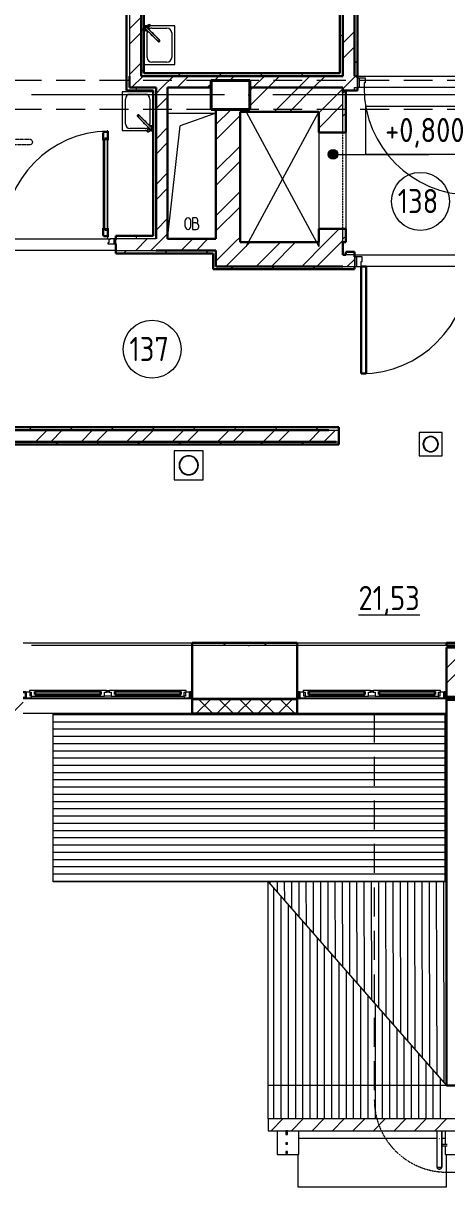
# Model space of a CAD drawing. Header units: millimetres. Extents: x -88595 to 880822, y -1054509 to -148035.
# Drawn here: x 199028 to 203415, y -252852 to -240811 of the extents above; entities that cross this region are included whole.
import ezdxf

# ---------------------------------------------------------------- set-up
doc = ezdxf.new("R2010")
doc.units = ezdxf.units.MM
for name, pattern in [('ADSK_Линия сетки', [25, 20, -2.5, 0, -2.5]), ('ADSK_Невидимые', [5, 3, -2]), ('ADSK_Сверху', [4.5, 3, -1.5]), ('Сверху', [3.96875, 2.38125, -1.5875])]:
    doc.linetypes.add(name, pattern=pattern)
for name, color, linetype, lineweight in [('_ Окна', 7, 'Continuous', 30), ('Аннотация', 7, 'Continuous', 20), ('Витраж', 7, 'Continuous', 9), ('Двери', 7, 'Continuous', 9), ('Крыша', 7, 'Continuous', 9), ('Крыша штриховка', 7, 'Continuous', 9), ('Лестницы', 7, 'Continuous', 9), ('Линии', 7, 'Continuous', 9), ('Марки помещений', 7, 'Continuous', 20), ('Несущие колонны', 7, 'Continuous', 18), ('Обобщенные модели', 7, 'Continuous', 18), ('Оборудование', 7, 'Continuous', 18), ('Ограждение', 7, 'Continuous', 9), ('Окна', 7, 'Continuous', 9), ('Оси', 7, 'Continuous', 9), ('Отметки', 7, 'Continuous', 9), ('Перекрытие', 7, 'Continuous', 18), ('Сантехника', 7, 'Continuous', 18), ('Стены внутренние', 7, 'Continuous', 18), ('Стены наружные', 7, 'Continuous', 18), ('Стены штриховка', 7, 'Continuous', 9), ('Узлы', 7, 'Continuous', 18)]:
    doc.layers.add(name, color=color, linetype=linetype, lineweight=lineweight)
doc.layers.add('Двери открывание', color=7, linetype='Continuous', lineweight=9, true_color=0xc0c0c0)
doc.styles.add('GOST Common_3', font='GOST_Common.ttf', dxfattribs={"width": 0.9, "height": 2.5})

# ---------------------------------------------------------------- blocks, each defined once
blk = doc.blocks.new('1 этаж')
at = {"layer": 'Отметки'}
h = blk.add_hatch(color=256, dxfattribs=at)
edge = h.paths.add_edge_path()
edge.add_arc((238367, 686147), 50, 0, 360)
at = {"lineweight": 18}
for p, q in [((236653, 686573), (237153, 686573)), ((236653, 686573), (237153, 686573)), ((237153, 686573), (236781, 686441)), ((236653, 685273), (236781, 686441)), ((236835, 685400), (236835, 685462)), ((236892, 685400), (236892, 685462)), ((236942, 685491), (236912, 685491)), ((236912, 685491), (236912, 685371)), ((236946, 685438), (236912, 685438)), ((236966, 685458), (236966, 685468)), ((236976, 685398), (236976, 685408)), ((236912, 685371), (236949, 685371))]:
    blk.add_line(p, q, dxfattribs=at)
for centre, radius, start, end in [((236864, 685462), 28.7, 0, 180), ((236864, 685400), 28.7, 180, 0), ((236942, 685468), 23.3, 0, 90), ((236946, 685458), 20, 270, 0), ((236946, 685408), 30, 0, 90), ((236949, 685398), 26.7, 270, 0)]:
    blk.add_arc(centre, radius, start, end, dxfattribs=at)
at = {"layer": '_ Окна'}
for p, q in [((235183, 680581), (235158, 680581)), ((235183, 680523), (235183, 680581)), ((235281, 680589), (235278, 680589)), ((235278, 680589), (235278, 680557)), ((235958, 680589), (235281, 680589)), ((235281, 680589), (235281, 680557)), ((235281, 680557), (235281, 680589)), ((235958, 680557), (235958, 680589)), ((235958, 680589), (235958, 680557)), ((235961, 680589), (235958, 680589)), ((235961, 680557), (235961, 680589)), ((236108, 680589), (236105, 680589)), ((236105, 680589), (236105, 680557)), ((236785, 680589), (236108, 680589)), ((236108, 680589), (236108, 680557)), ((236108, 680557), (236108, 680589)), ((236785, 680557), (236785, 680589)), ((236785, 680589), (236785, 680557)), ((236788, 680589), (236785, 680589)), ((236788, 680557), (236788, 680589)), ((236908, 680581), (236883, 680581)), ((236883, 680581), (236883, 680523)), ((238018, 680581), (237993, 680581)), ((238018, 680523), (238018, 680581)), ((238116, 680589), (238113, 680589)), ((238113, 680589), (238113, 680557)), ((238693, 680589), (238116, 680589)), ((238116, 680589), (238116, 680557)), ((238116, 680557), (238116, 680589)), ((238693, 680557), (238693, 680589)), ((238693, 680589), (238693, 680557)), ((238696, 680589), (238693, 680589)), ((238696, 680557), (238696, 680589)), ((238843, 680589), (238840, 680589)), ((238840, 680589), (238840, 680557)), ((239420, 680589), (238843, 680589)), ((238843, 680589), (238843, 680557)), ((238843, 680557), (238843, 680589)), ((239420, 680557), (239420, 680589)), ((239420, 680589), (239420, 680557)), ((239423, 680589), (239420, 680589)), ((239423, 680557), (239423, 680589)), ((239543, 680581), (239518, 680581)), ((239518, 680581), (239518, 680523)), ((235158, 680523), (235183, 680523)), ((235278, 680557), (235281, 680557)), ((235281, 680557), (235958, 680557)), ((235958, 680557), (235961, 680557)), ((236105, 680557), (236108, 680557)), ((236108, 680557), (236785, 680557)), ((236785, 680557), (236788, 680557)), ((236883, 680523), (236908, 680523)), ((237993, 680523), (238018, 680523)), ((238113, 680557), (238116, 680557)), ((238116, 680557), (238693, 680557)), ((238693, 680557), (238696, 680557)), ((238840, 680557), (238843, 680557)), ((238843, 680557), (239420, 680557)), ((239420, 680557), (239423, 680557)), ((239518, 680523), (239543, 680523)), ((239543, 680523), (239543, 680533))]:
    blk.add_line(p, q, dxfattribs=at)
at = {"layer": '_ Окна', "lineweight": 18}
for p, q in [((235221, 680581), (235183, 680581)), ((235183, 680581), (235183, 680523)), ((235277, 680598), (235221, 680598)), ((235221, 680598), (235221, 680581)), ((235221, 680581), (235241, 680581)), ((235229, 680540), (235229, 680581)), ((235241, 680581), (235241, 680540)), ((235278, 680597), (235277, 680598)), ((235279, 680598), (235278, 680597)), ((235278, 680557), (235278, 680589)), ((235278, 680589), (235296, 680589)), ((235293, 680598), (235279, 680598)), ((235296, 680589), (235293, 680598)), ((235945, 680598), (235943, 680589)), ((235943, 680589), (235961, 680589)), ((235960, 680598), (235945, 680598)), ((235961, 680597), (235960, 680598)), ((235962, 680598), (235961, 680597)), ((235961, 680589), (235961, 680557)), ((236018, 680598), (235962, 680598)), ((235998, 680540), (235998, 680581)), ((235998, 680581), (236018, 680581)), ((236018, 680581), (236018, 680598)), ((236104, 680598), (236048, 680598)), ((236048, 680598), (236048, 680581)), ((236048, 680581), (236068, 680581)), ((236068, 680581), (236068, 680540)), ((236105, 680597), (236104, 680598)), ((236106, 680598), (236105, 680597)), ((236105, 680557), (236105, 680589)), ((236105, 680589), (236123, 680589)), ((236120, 680598), (236106, 680598)), ((236123, 680589), (236120, 680598)), ((236772, 680598), (236770, 680589)), ((236770, 680589), (236788, 680589)), ((236787, 680598), (236772, 680598)), ((236788, 680597), (236787, 680598)), ((236789, 680598), (236788, 680597)), ((236788, 680589), (236788, 680557)), ((236845, 680598), (236789, 680598)), ((236825, 680540), (236825, 680581)), ((236825, 680581), (236845, 680581)), ((236837, 680581), (236837, 680540)), ((236845, 680581), (236845, 680598)), ((236883, 680581), (236845, 680581)), ((236883, 680523), (236883, 680581)), ((238056, 680581), (238018, 680581)), ((238018, 680581), (238018, 680523)), ((238112, 680598), (238056, 680598)), ((238056, 680598), (238056, 680581)), ((238056, 680581), (238076, 680581)), ((238064, 680540), (238064, 680581)), ((238076, 680581), (238076, 680540)), ((238113, 680597), (238112, 680598)), ((238114, 680598), (238113, 680597)), ((238113, 680557), (238113, 680589)), ((238113, 680589), (238131, 680589)), ((238128, 680598), (238114, 680598)), ((238131, 680589), (238128, 680598)), ((238680, 680598), (238678, 680589)), ((238678, 680589), (238696, 680589)), ((238695, 680598), (238680, 680598)), ((238696, 680597), (238695, 680598)), ((238697, 680598), (238696, 680597)), ((238696, 680589), (238696, 680557)), ((238753, 680598), (238697, 680598)), ((238733, 680540), (238733, 680581)), ((238733, 680581), (238753, 680581)), ((238753, 680581), (238753, 680598)), ((238839, 680598), (238783, 680598)), ((238783, 680598), (238783, 680581)), ((238783, 680581), (238803, 680581)), ((238803, 680581), (238803, 680540)), ((238840, 680597), (238839, 680598)), ((238841, 680598), (238840, 680597)), ((238840, 680557), (238840, 680589)), ((238840, 680589), (238858, 680589)), ((238855, 680598), (238841, 680598)), ((238858, 680589), (238855, 680598)), ((239407, 680598), (239405, 680589)), ((239405, 680589), (239423, 680589)), ((239422, 680598), (239407, 680598)), ((239423, 680597), (239422, 680598)), ((239424, 680598), (239423, 680597)), ((239423, 680589), (239423, 680557)), ((239480, 680598), (239424, 680598)), ((239460, 680540), (239460, 680581)), ((239460, 680581), (239480, 680581)), ((239472, 680581), (239472, 680540)), ((239480, 680581), (239480, 680598)), ((239518, 680581), (239480, 680581)), ((239518, 680523), (239518, 680581)), ((235183, 680523), (235242, 680523)), ((235241, 680540), (235229, 680540)), ((235241, 680540), (235291, 680540)), ((235242, 680523), (235247, 680540)), ((235296, 680557), (235278, 680557)), ((235291, 680540), (235296, 680557)), ((235961, 680557), (235943, 680557)), ((235943, 680557), (235947, 680540)), ((235947, 680540), (235998, 680540)), ((236068, 680540), (236118, 680540)), ((236123, 680557), (236105, 680557)), ((236118, 680540), (236123, 680557)), ((236788, 680557), (236770, 680557)), ((236770, 680557), (236774, 680540)), ((236774, 680540), (236825, 680540)), ((236819, 680540), (236823, 680523)), ((236823, 680523), (236883, 680523)), ((236837, 680540), (236825, 680540)), ((238018, 680523), (238077, 680523)), ((238076, 680540), (238064, 680540)), ((238076, 680540), (238126, 680540)), ((238077, 680523), (238082, 680540)), ((238131, 680557), (238113, 680557)), ((238126, 680540), (238131, 680557)), ((238696, 680557), (238678, 680557)), ((238678, 680557), (238682, 680540)), ((238682, 680540), (238733, 680540)), ((238803, 680540), (238853, 680540)), ((238858, 680557), (238840, 680557)), ((238853, 680540), (238858, 680557)), ((239423, 680557), (239405, 680557)), ((239405, 680557), (239409, 680540)), ((239409, 680540), (239460, 680540)), ((239454, 680540), (239458, 680523)), ((239458, 680523), (239518, 680523)), ((239472, 680540), (239460, 680540))]:
    blk.add_line(p, q, dxfattribs=at)
at = {"layer": 'Аннотация', "lineweight": 20}
for p, q in [((238707, 686147), (238707, 686647)), ((238707, 686647), (240007, 686647)), ((240007, 686147), (238707, 686147))]:
    blk.add_line(p, q, dxfattribs=at)
at = {"layer": 'Витраж', "lineweight": 18}
for p, q in [((237893, 676043), (237878, 676043)), ((237878, 676043), (237878, 676013)), ((237878, 676013), (237893, 676013)), ((237893, 676013), (237893, 676043)), ((237893, 675826), (237878, 675826)), ((237878, 675826), (237878, 675811)), ((237878, 675811), (237893, 675811)), ((237893, 675811), (237893, 675826))]:
    blk.add_line(p, q, dxfattribs=at)
at = {"layer": 'Витраж', "lineweight": 18, "extrusion": (0, 0, -1)}
for p, q in [((237893, 676013), (237878, 676013)), ((237878, 676013), (237878, 676004)), ((237878, 676004), (237893, 676004)), ((237893, 676004), (237893, 676013)), ((237893, 675919), (237878, 675919)), ((237878, 675919), (237878, 675904)), ((237878, 675904), (237893, 675904)), ((237893, 675904), (237893, 675919))]:
    blk.add_line(p, q, dxfattribs=at)
at = {"layer": 'Двери'}
for p, q in [((238618, 686938), (238638, 686938)), ((238618, 686838), (238618, 686938)), ((238638, 686838), (238618, 686838)), ((238638, 686838), (238638, 686938)), ((238638, 686938), (238698, 686938)), ((238638, 686938), (238638, 686838)), ((238688, 686838), (238638, 686838)), ((238688, 686888), (238688, 686838)), ((238698, 686888), (238688, 686888)), ((238698, 686938), (238698, 686888)), ((235984, 686295), (235984, 685385)), ((236001, 685367), (236001, 686313)), ((236001, 686313), (236025, 686313)), ((236025, 686313), (236025, 685367)), ((236034, 685385), (236034, 686295)), ((236025, 685367), (236001, 685367)), ((236057, 685265), (236043, 685265)), ((236043, 685265), (236043, 685231)), ((236057, 685273), (236057, 685265)), ((236098, 685273), (236057, 685273)), ((236118, 685273), (236098, 685273)), ((236098, 685273), (236098, 685223)), ((236098, 685223), (236098, 685273)), ((236118, 685223), (236118, 685273)), ((236043, 685231), (236034, 685231)), ((236034, 685231), (236034, 685223)), ((236034, 685223), (236098, 685223)), ((236098, 685223), (236118, 685223)), ((238608, 685088), (238588, 685088)), ((238588, 685088), (238588, 684988)), ((238608, 685088), (238608, 684988)), ((238668, 685088), (238608, 685088)), ((238608, 684988), (238608, 685088)), ((238658, 684988), (238658, 685038)), ((238658, 685038), (238668, 685038)), ((238668, 685038), (238668, 685088)), ((238588, 684988), (238608, 684988)), ((238608, 684988), (238658, 684988))]:
    blk.add_line(p, q, dxfattribs=at)
at = {"layer": 'Двери', "lineweight": 30}
for p, q in [((235992, 686371), (235984, 686371)), ((235984, 686371), (235984, 686295)), ((236026, 686380), (235992, 686380)), ((235992, 686380), (235992, 686371)), ((236034, 686389), (236026, 686389)), ((236026, 686389), (236026, 686380)), ((236034, 686295), (236034, 686389)), ((235984, 686295), (236001, 686295)), ((236001, 686295), (236001, 686313)), ((236001, 686313), (236025, 686313)), ((236025, 686313), (236025, 686295)), ((236025, 686295), (236034, 686295)), ((235984, 685385), (235984, 685309)), ((235984, 685385), (236001, 685385)), ((236001, 685385), (236001, 685367)), ((236025, 685385), (236034, 685385)), ((236025, 685367), (236025, 685385)), ((236034, 685291), (236034, 685385)), ((235984, 685309), (235992, 685309)), ((235992, 685309), (235992, 685300)), ((235992, 685300), (236026, 685300)), ((236001, 685367), (236025, 685367)), ((236026, 685300), (236026, 685291)), ((236026, 685291), (236034, 685291)), ((238708, 684988), (238658, 684988)), ((238658, 684988), (238658, 683878)), ((238708, 683878), (238708, 684988)), ((238658, 683878), (238708, 683878))]:
    blk.add_line(p, q, dxfattribs=at)
at = {"layer": 'Двери'}
for centre, start, end in [((239798, 686838), 180, 270), ((238658, 684988), 270, 0)]:
    blk.add_arc(centre, 1110, start, end, dxfattribs=at)
at = {"layer": 'Двери открывание'}
blk.add_arc((236052, 685291), 1098, 90.9393, 180, dxfattribs=at)
at = {"layer": 'Крыша'}
for p, q in [((235467, 680360), (239543, 680360)), ((235467, 678620), (235467, 680360)), ((237693, 678620), (235467, 678620)), ((237693, 678620), (239543, 678623)), ((237693, 678620), (239543, 676511)), ((237693, 676165), (237693, 678620)), ((239543, 676511), (237693, 676511))]:
    blk.add_line(p, q, dxfattribs=at)
at = {"layer": 'Крыша', "lineweight": 18}
for p, q in [((237693, 676165), (237693, 676043)), ((239853, 676165), (237693, 676165)), ((237693, 676043), (239853, 676043))]:
    blk.add_line(p, q, dxfattribs=at)
at = {"layer": 'Крыша', "linetype": 'Continuous'}
for p, q in [((237725, 676043), (237846, 676165)), ((237937, 676043), (238058, 676165)), ((238149, 676043), (238270, 676165)), ((238361, 676043), (238482, 676165)), ((238573, 676043), (238695, 676165)), ((238786, 676043), (238907, 676165)), ((238998, 676043), (239119, 676165)), ((239210, 676043), (239331, 676165)), ((239422, 676043), (239543, 676165))]:
    blk.add_line(p, q, dxfattribs=at)
at = {"layer": 'Крыша штриховка', "linetype": 'Continuous'}
for p, q in [((235467, 680351), (239543, 680351)), ((235467, 680276), (239543, 680276)), ((235467, 680201), (239543, 680201)), ((235467, 680126), (239543, 680126)), ((235467, 680051), (239543, 680051)), ((235467, 679976), (239543, 679976)), ((235467, 679901), (239543, 679901)), ((235467, 679826), (239543, 679826)), ((235467, 679751), (239543, 679751)), ((235467, 679676), (239543, 679676)), ((235467, 679601), (239543, 679601)), ((235467, 679526), (239543, 679526)), ((235467, 679451), (239543, 679451)), ((235467, 679376), (239543, 679376)), ((235467, 679301), (239543, 679301)), ((235467, 679226), (239543, 679226)), ((235467, 679151), (239543, 679151)), ((235467, 679076), (239543, 679076)), ((235467, 679001), (239543, 679001)), ((235467, 678926), (239543, 678926)), ((235467, 678851), (239543, 678851)), ((235467, 678776), (239543, 678776)), ((235467, 678701), (239543, 678701)), ((235467, 678626), (239543, 678626)), ((237711, 678620), (237711, 678598)), ((237751, 678553), (237751, 676511)), ((237786, 678620), (237786, 678513)), ((237861, 678620), (237862, 678427)), ((237936, 678620), (237937, 678341)), ((238011, 678620), (238012, 678256)), ((238086, 678620), (238087, 678170)), ((238161, 678620), (238162, 678084)), ((238236, 678620), (238237, 677999)), ((238311, 678621), (238312, 677913)), ((238386, 678621), (238388, 677827)), ((238461, 678621), (238463, 677742)), ((238536, 678621), (238538, 677656)), ((238611, 678621), (238613, 677571)), ((238686, 678621), (238688, 677485)), ((238761, 678621), (238763, 677399)), ((238836, 678621), (238838, 677314)), ((238911, 678622), (238914, 677228)), ((238986, 678622), (238989, 677142)), ((239061, 678622), (239064, 677057)), ((239136, 678622), (239139, 676971)), ((239211, 678622), (239214, 676885)), ((239286, 678622), (239289, 676800)), ((239361, 678622), (239364, 676714)), ((239436, 678622), (239440, 676628)), ((239511, 678623), (239515, 676543)), ((237826, 678468), (237826, 676511)), ((237901, 678382), (237901, 676511)), ((237976, 678297), (237976, 676511)), ((238051, 678211), (238051, 676511)), ((238126, 678126), (238126, 676511)), ((238201, 678040), (238201, 676511)), ((238276, 677955), (238276, 676511)), ((238351, 677869), (238351, 676511)), ((238426, 677784), (238426, 676511)), ((238501, 677698), (238501, 676511)), ((238576, 677613), (238576, 676511)), ((238651, 677527), (238651, 676511)), ((238726, 677442), (238726, 676511)), ((238801, 677356), (238801, 676511)), ((238876, 677271), (238876, 676511)), ((238951, 677185), (238951, 676511)), ((239026, 677100), (239026, 676511)), ((239101, 677014), (239101, 676511)), ((239176, 676929), (239176, 676511)), ((239251, 676843), (239251, 676511)), ((239326, 676758), (239326, 676511)), ((239401, 676672), (239401, 676511)), ((237751, 676511), (237751, 676165)), ((237826, 676511), (237826, 676165)), ((237901, 676511), (237901, 676165)), ((237976, 676511), (237976, 676165)), ((238051, 676511), (238051, 676165)), ((238126, 676511), (238126, 676165)), ((238201, 676511), (238201, 676165)), ((238276, 676511), (238276, 676165)), ((238351, 676511), (238351, 676165)), ((238426, 676511), (238426, 676165)), ((238501, 676511), (238501, 676165)), ((238576, 676511), (238576, 676165)), ((238651, 676511), (238651, 676165)), ((238726, 676511), (238726, 676165)), ((238801, 676511), (238801, 676165)), ((238876, 676511), (238876, 676165)), ((238951, 676511), (238951, 676165)), ((239026, 676511), (239026, 676165)), ((239101, 676511), (239101, 676165)), ((239176, 676511), (239176, 676165)), ((239251, 676511), (239251, 676165)), ((239326, 676511), (239326, 676165)), ((239401, 676511), (239401, 676165)), ((239476, 676587), (239476, 676511)), ((239476, 676511), (239476, 676165))]:
    blk.add_line(p, q, dxfattribs=at)
at = {"layer": 'Лестницы'}
for p, q in [((239442, 675963), (238013, 675963)), ((239442, 675963), (238013, 675963)), ((239528, 675963), (239492, 675963)), ((239528, 675963), (239492, 675963)), ((238000, 675798), (238000, 675463)), ((239540, 675463), (239540, 675798)), ((238000, 675463), (239540, 675463))]:
    blk.add_line(p, q, dxfattribs=at)
at = {"layer": 'Линии', "linetype": 'ADSK_Сверху', "ltscale": 100}
for p, q in [((240298, 686913), (219833, 686913)), ((240298, 686613), (219833, 686613)), ((238794, 680361), (238794, 676363)), ((239543, 675614), (245775, 675614))]:
    blk.add_line(p, q, dxfattribs=at)
at = {"layer": 'Линии', "lineweight": 18, "ltscale": 100}
for p, q in [((237468, 686588), (238218, 685193)), ((237468, 685193), (238218, 686588)), ((238218, 686588), (238218, 685193))]:
    blk.add_line(p, q, dxfattribs=at)
at = {"layer": 'Линии', "linetype": 'ADSK_Сверху'}
blk.add_arc((239543, 676363), 749, 180, 270, dxfattribs=at)
at = {"layer": 'Марки помещений'}
for centre in [(239271, 685661), (236492, 684131)]:
    blk.add_circle(centre, 300, dxfattribs=at)
at = {"layer": 'Несущие колонны', "lineweight": 40}
for p, q in [((237103, 686913), (237503, 686913)), ((237103, 686613), (237103, 686913)), ((237103, 686838), (237103, 686613)), ((237503, 686913), (237503, 686613)), ((237503, 686613), (237103, 686613)), ((237103, 686613), (237153, 686613))]:
    blk.add_line(p, q, dxfattribs=at)
at = {"layer": 'Несущие колонны'}
for p, q in [((237503, 686913), (237103, 686913)), ((237103, 686913), (237103, 686838)), ((237503, 686838), (237503, 686913)), ((237503, 686613), (237503, 686838)), ((237153, 686613), (237403, 686613)), ((237403, 686613), (237503, 686613))]:
    blk.add_line(p, q, dxfattribs=at)
at = {"layer": 'Обобщенные модели', "linetype": 'ADSK_Невидимые'}
for p, q in [((235230, 686300), (234616, 686300)), ((234616, 686250), (235230, 686250))]:
    blk.add_line(p, q, dxfattribs=at)
at = {"layer": 'Обобщенные модели', "lineweight": 9}
for centre, start, end in [((236433, 687453), 165, 171.9745), ((236433, 687453), 165, 171.9745), ((236433, 687453), 165, 171.9745), ((236433, 687453), 204.6648, 210), ((236433, 687453), 204.6648, 210), ((236433, 687453), 204.6648, 210), ((236433, 687453), 131.7003, 138.8103), ((236433, 687453), 131.7003, 138.8103), ((236433, 687453), 131.7003, 138.8103), ((236433, 687453), 240, 245.3352), ((236433, 687453), 240, 245.3352), ((236433, 687453), 240, 245.3352), ((236433, 687453), 98.0255, 105), ((236433, 687453), 98.0255, 105), ((236433, 687453), 98.0255, 105), ((236433, 687453), 278.0255, 285), ((236433, 687453), 278.0255, 285), ((236433, 687453), 278.0255, 285), ((236433, 687453), 345, 351.9745), ((236433, 687453), 345, 351.9745), ((236433, 687453), 345, 351.9745), ((236478, 686418), 165, 171.9745), ((236478, 686418), 165, 171.9745), ((236478, 686418), 165, 171.9745), ((236478, 686418), 98.0255, 105), ((236478, 686418), 98.0255, 105), ((236478, 686418), 98.0255, 105), ((236478, 686418), 278.0255, 285), ((236478, 686418), 278.0255, 285), ((236478, 686418), 278.0255, 285), ((236478, 686418), 60, 64.7678), ((236478, 686418), 60, 64.7678), ((236478, 686418), 60, 64.7678), ((236478, 686418), 311.1897, 318.8103), ((236478, 686418), 311.1897, 318.8103), ((236478, 686418), 311.1897, 318.8103), ((236478, 686418), 24.6648, 30), ((236478, 686418), 24.6648, 30), ((236478, 686418), 24.6648, 30), ((236478, 686418), 345, 351.9745), ((236478, 686418), 345, 351.9745), ((236478, 686418), 345, 351.9745)]:
    blk.add_arc(centre, 25, start, end, dxfattribs=at)
at = {"layer": 'Обобщенные модели', "linetype": 'ADSK_Невидимые'}
for start, end in [(0, 90), (270, 0)]:
    blk.add_arc((235230, 686275), 25, start, end, dxfattribs=at)
at = {"layer": 'Ограждение'}
for p, q in [((239442, 676043), (239442, 675954)), ((239442, 676043), (239442, 675963)), ((239492, 675954), (239492, 676043)), ((239492, 676043), (239492, 675963)), ((239442, 675963), (239442, 675663)), ((239442, 675954), (239442, 675663)), ((239492, 675963), (239492, 675663)), ((239492, 675663), (239492, 675954)), ((239547, 675900), (239492, 675900)), ((239492, 675885), (239547, 675885)), ((239492, 675663), (239442, 675663)), ((239465, 675663), (239470, 675663))]:
    blk.add_line(p, q, dxfattribs=at)
at = {"layer": 'Ограждение', "flags": 128}
for points in [[(239467, 675643), (239467, 675643), (239466, 675643), (239465, 675643), (239464, 675643), (239463, 675643), (239463, 675643), (239462, 675643), (239461, 675644), (239460, 675644), (239460, 675644), (239459, 675645), (239458, 675645), (239458, 675645), (239457, 675646), (239456, 675646), (239456, 675647), (239455, 675647), (239454, 675648), (239454, 675648), (239453, 675649), (239453, 675649), (239452, 675650), (239452, 675650), (239451, 675651), (239451, 675652), (239450, 675652), (239450, 675653), (239449, 675654), (239449, 675655), (239449, 675655), (239449, 675656), (239448, 675657), (239448, 675658), (239448, 675658), (239448, 675659), (239448, 675660), (239448, 675661), (239447, 675662), (239447, 675662), (239447, 675663)], [(239487, 675663), (239487, 675662), (239487, 675661), (239487, 675660), (239487, 675659), (239487, 675659), (239487, 675658), (239487, 675657), (239486, 675656), (239486, 675656), (239486, 675655), (239486, 675654), (239485, 675653), (239485, 675653), (239484, 675652), (239484, 675651), (239484, 675651), (239483, 675650), (239483, 675649), (239482, 675649), (239481, 675648), (239481, 675648), (239480, 675647), (239480, 675647), (239479, 675646), (239478, 675646), (239478, 675645), (239477, 675645), (239476, 675645), (239475, 675644), (239475, 675644), (239474, 675644), (239473, 675643), (239472, 675643), (239472, 675643), (239471, 675643), (239470, 675643), (239469, 675643), (239468, 675643), (239468, 675643), (239467, 675643)]]:
    blk.add_lwpolyline(points, dxfattribs=at)
at = {"layer": 'Ограждение'}
blk.add_open_spline([(239466, 675963), (239466, 675963), (239467, 675963), (239469, 675963), (239469, 675963)], degree=3, dxfattribs=at)
at = {"layer": 'Окна'}
for p, q in [((235279, 680598), (235277, 680598)), ((235945, 680598), (235293, 680598)), ((235962, 680598), (235960, 680598)), ((236018, 680598), (236048, 680598)), ((236048, 680581), (236018, 680581)), ((236106, 680598), (236104, 680598)), ((236772, 680598), (236120, 680598)), ((236789, 680598), (236787, 680598)), ((238114, 680598), (238112, 680598)), ((238680, 680598), (238128, 680598)), ((238697, 680598), (238695, 680598)), ((238753, 680598), (238783, 680598)), ((238783, 680581), (238753, 680581)), ((238841, 680598), (238839, 680598)), ((239407, 680598), (238855, 680598)), ((239424, 680598), (239422, 680598)), ((235242, 680523), (236823, 680523)), ((235291, 680540), (235947, 680540)), ((236068, 680540), (235998, 680540)), ((236118, 680540), (236774, 680540)), ((238077, 680523), (239458, 680523)), ((238126, 680540), (238682, 680540)), ((238803, 680540), (238733, 680540)), ((238853, 680540), (239409, 680540))]:
    blk.add_line(p, q, dxfattribs=at)
at = {"layer": 'Оси', "linetype": 'ADSK_Линия сетки', "ltscale": 100}
for p, q in [((247243, 686763), (175520, 686763)), ((247243, 681063), (175520, 681063))]:
    blk.add_line(p, q, dxfattribs=at)
at = {"layer": 'Отметки', "lineweight": 20}
blk.add_line((238367, 686147), (239357, 686147), dxfattribs=at)
at = {"layer": 'Отметки'}
blk.add_circle((238367, 686147), 50, dxfattribs=at)
at = {"layer": 'Перекрытие', "color": 49, "ltscale": 100, "true_color": 0x464646}
for p, q in [((236653, 686573), (237153, 686573)), ((237787, 676043), (237787, 675798)), ((238013, 675798), (238013, 676043)), ((239528, 676043), (239528, 675900)), ((239528, 675885), (239528, 675798)), ((237787, 675798), (238013, 675798)), ((239528, 675798), (239753, 675798))]:
    blk.add_line(p, q, dxfattribs=at)
at = {"layer": 'Сантехника'}
for p, q in [((236432, 687478), (236408, 687478)), ((236440, 687478), (236427, 687465)), ((236449, 687489), (236439, 687479)), ((236439, 687479), (236449, 687469)), ((236449, 687489), (236459, 687479)), ((236449, 687469), (236459, 687459)), ((236449, 687450), (236458, 687460)), ((236460, 687492), (236453, 687485)), ((236459, 687479), (236469, 687469)), ((236459, 687459), (236469, 687469)), ((236460, 687492), (236463, 687494)), ((236460, 687492), (236460, 687491)), ((236472, 687480), (236460, 687492)), ((236462, 687494), (236463, 687494)), ((236474, 687482), (236463, 687494)), ((236463, 687494), (236475, 687483)), ((236465, 687472), (236472, 687480)), ((236728, 687478), (236469, 687478)), ((236471, 687480), (236472, 687480)), ((236474, 687482), (236472, 687480)), ((236475, 687483), (236474, 687482)), ((236490, 687455), (236645, 687455)), ((236728, 687078), (236728, 687478)), ((236440, 687150), (236440, 687405)), ((236547, 687324), (236553, 687318)), ((236552, 687318), (236554, 687316)), ((236567, 687333), (236561, 687339)), ((236570, 687331), (236568, 687333)), ((236695, 687405), (236695, 687150)), ((236408, 687078), (236728, 687078)), ((236645, 687100), (236490, 687100)), ((236503, 686793), (236183, 686793)), ((236183, 686793), (236183, 686393)), ((236215, 686465), (236215, 686720)), ((236265, 686770), (236420, 686770)), ((236470, 686720), (236470, 686465)), ((236341, 686539), (236343, 686537)), ((236343, 686538), (236350, 686532)), ((236358, 686553), (236356, 686554)), ((236364, 686546), (236358, 686552)), ((236183, 686393), (236442, 686393)), ((236420, 686415), (236265, 686415)), ((236436, 686387), (236437, 686388)), ((236447, 686376), (236436, 686387)), ((236437, 686388), (236439, 686390)), ((236437, 686388), (236448, 686376)), ((236445, 686398), (236438, 686391)), ((236439, 686390), (236438, 686391)), ((236439, 686390), (236450, 686379)), ((236452, 686411), (236442, 686401)), ((236452, 686391), (236442, 686401)), ((236448, 686377), (236447, 686376)), ((236450, 686379), (236448, 686376)), ((236451, 686378), (236450, 686379)), ((236451, 686378), (236458, 686385)), ((236461, 686420), (236452, 686411)), ((236461, 686401), (236452, 686411)), ((236461, 686382), (236452, 686391)), ((236471, 686391), (236461, 686401)), ((236461, 686382), (236471, 686391)), ((236471, 686392), (236484, 686405)), ((236478, 686393), (236503, 686393)), ((239498, 683268), (239258, 683268)), ((239258, 683268), (239258, 683028)), ((239498, 683028), (239498, 683268)), ((236721, 683080), (236721, 682780)), ((237021, 683080), (236721, 683080)), ((237021, 682780), (237021, 683080)), ((239258, 683028), (239498, 683028)), ((236721, 682780), (237021, 682780))]:
    blk.add_line(p, q, dxfattribs=at)
at = {"layer": 'Сантехника', "flags": 128}
for points in [[(236426, 687446), (236426, 687445), (236426, 687445), (236426, 687445), (236426, 687445), (236427, 687444), (236427, 687444), (236428, 687443), (236429, 687442), (236430, 687442), (236430, 687441), (236431, 687440), (236433, 687439), (236434, 687437), (236435, 687436), (236436, 687435), (236438, 687433), (236439, 687432), (236441, 687430), (236442, 687429), (236444, 687427), (236446, 687425), (236448, 687423), (236450, 687422), (236452, 687420), (236454, 687418), (236456, 687415), (236458, 687413), (236460, 687411), (236462, 687409), (236464, 687407), (236467, 687404), (236469, 687402), (236471, 687400), (236474, 687397), (236476, 687395), (236479, 687393), (236481, 687390), (236483, 687388), (236486, 687385), (236488, 687383), (236491, 687380), (236493, 687378), (236496, 687376), (236498, 687373), (236500, 687371), (236503, 687368), (236505, 687366), (236507, 687364), (236510, 687362), (236512, 687359), (236514, 687357), (236516, 687355), (236518, 687353), (236520, 687351), (236522, 687349), (236524, 687347), (236526, 687345), (236528, 687343), (236530, 687341), (236531, 687340), (236533, 687338), (236535, 687337), (236536, 687335), (236537, 687334), (236539, 687332), (236540, 687331), (236541, 687330), (236542, 687329), (236543, 687328), (236544, 687327), (236545, 687327), (236545, 687326), (236546, 687325), (236546, 687325), (236547, 687324)], [(236561, 687339), (236560, 687339), (236560, 687340), (236559, 687340), (236559, 687341), (236558, 687342), (236557, 687343), (236556, 687344), (236555, 687345), (236554, 687346), (236552, 687347), (236551, 687348), (236550, 687350), (236548, 687351), (236547, 687353), (236545, 687354), (236543, 687356), (236542, 687358), (236540, 687360), (236538, 687362), (236536, 687364), (236534, 687366), (236532, 687368), (236530, 687370), (236527, 687372), (236525, 687374), (236523, 687376), (236521, 687379), (236518, 687381), (236516, 687383), (236514, 687386), (236511, 687388), (236509, 687391), (236506, 687393), (236504, 687395), (236502, 687398), (236499, 687400), (236497, 687403), (236494, 687405), (236492, 687408), (236490, 687410), (236487, 687412), (236485, 687415), (236482, 687417), (236480, 687419), (236478, 687422), (236476, 687424), (236473, 687426), (236471, 687428), (236469, 687430), (236467, 687432), (236465, 687434), (236463, 687436), (236461, 687438), (236459, 687440), (236458, 687442), (236456, 687443), (236454, 687445), (236453, 687447), (236451, 687448), (236450, 687449), (236449, 687451), (236447, 687452), (236446, 687453), (236445, 687454), (236444, 687455), (236443, 687456), (236443, 687457), (236442, 687458), (236441, 687458), (236441, 687459), (236440, 687459), (236440, 687459), (236440, 687460), (236440, 687460), (236440, 687460)], [(236350, 686532), (236350, 686531), (236351, 686531), (236351, 686530), (236352, 686529), (236353, 686529), (236354, 686528), (236355, 686527), (236356, 686526), (236357, 686524), (236358, 686523), (236359, 686522), (236361, 686520), (236362, 686519), (236364, 686517), (236365, 686516), (236367, 686514), (236369, 686512), (236371, 686510), (236373, 686509), (236375, 686507), (236377, 686505), (236379, 686503), (236381, 686500), (236383, 686498), (236385, 686496), (236387, 686494), (236390, 686491), (236392, 686489), (236394, 686487), (236397, 686484), (236399, 686482), (236402, 686480), (236404, 686477), (236406, 686475), (236409, 686472), (236411, 686470), (236414, 686468), (236416, 686465), (236418, 686463), (236421, 686460), (236423, 686458), (236426, 686456), (236428, 686453), (236430, 686451), (236433, 686449), (236435, 686446), (236437, 686444), (236439, 686442), (236441, 686440), (236443, 686438), (236445, 686436), (236447, 686434), (236449, 686432), (236451, 686430), (236453, 686428), (236454, 686427), (236456, 686425), (236458, 686424), (236459, 686422), (236460, 686421), (236462, 686419), (236463, 686418), (236464, 686417), (236465, 686416), (236466, 686415), (236467, 686414), (236468, 686413), (236468, 686413), (236469, 686412), (236470, 686412), (236470, 686411), (236470, 686411), (236471, 686411), (236471, 686411), (236471, 686411)], [(236485, 686425), (236485, 686425), (236485, 686425), (236484, 686425), (236484, 686425), (236484, 686426), (236483, 686426), (236482, 686427), (236482, 686428), (236481, 686429), (236480, 686429), (236479, 686430), (236478, 686432), (236477, 686433), (236475, 686434), (236474, 686435), (236473, 686437), (236471, 686438), (236470, 686440), (236468, 686441), (236466, 686443), (236465, 686445), (236463, 686447), (236461, 686449), (236459, 686451), (236457, 686453), (236455, 686455), (236453, 686457), (236450, 686459), (236448, 686461), (236446, 686463), (236444, 686466), (236441, 686468), (236439, 686470), (236437, 686473), (236434, 686475), (236432, 686478), (236429, 686480), (236427, 686482), (236425, 686485), (236422, 686487), (236420, 686490), (236417, 686492), (236415, 686495), (236412, 686497), (236410, 686499), (236408, 686502), (236405, 686504), (236403, 686506), (236401, 686509), (236399, 686511), (236396, 686513), (236394, 686515), (236392, 686517), (236390, 686519), (236388, 686521), (236386, 686523), (236384, 686525), (236382, 686527), (236381, 686529), (236379, 686530), (236377, 686532), (236376, 686534), (236374, 686535), (236373, 686536), (236372, 686538), (236371, 686539), (236369, 686540), (236368, 686541), (236367, 686542), (236367, 686543), (236366, 686544), (236365, 686544), (236365, 686545), (236364, 686545), (236364, 686546)]]:
    blk.add_lwpolyline(points, dxfattribs=at)
at = {"layer": 'Сантехника'}
for centre, radius, start, end in [((236433, 687453), 26, 75.6234, 178.713), ((236433, 687453), 26, 192.5447, 225), ((236433, 687453), 26, 225, 291.9173), ((236433, 687453), 15, 45, 225), ((236433, 687453), 12.5, 45, 225), ((236433, 687453), 15, 225, 270), ((236433, 687453), 10, 195, 236.4804), ((236433, 687453), 10, 135, 150), ((236433, 687453), 12.5, 225, 257.0717), ((236433, 687453), 10, 120, 135), ((236433, 687453), 10, 33.5196, 75), ((236490, 687405), 50, 154.8556, 180), ((236433, 687453), 12.5, 12.9283, 45), ((236433, 687453), 15, 0, 45), ((236433, 687453), 26, 338.0827, 14.3766), ((236490, 687405), 50, 90, 131.8058), ((236645, 687405), 50, 0, 90), ((236494, 687392), 15, 172.6148, 180), ((236494, 687392), 15, 180, 277.7177), ((236494, 687392), 15, 0, 97.3859), ((236494, 687392), 15, 352.2804, 0), ((236490, 687150), 50, 180, 270), ((236645, 687150), 50, 270, 0), ((236265, 686720), 50, 90, 180), ((236420, 686720), 50, 0, 90), ((236265, 686465), 50, 180, 270), ((236417, 686478), 15, 172.2804, 180), ((236417, 686478), 15, 180, 277.3859), ((236417, 686478), 15, 0, 97.7177), ((236417, 686478), 15, 352.6148, 0), ((236420, 686465), 50, 334.8556, 0), ((236420, 686465), 50, 270, 311.8058), ((236478, 686418), 26, 158.0827, 194.3766), ((236478, 686418), 15, 180, 225), ((236478, 686418), 12.5, 192.9283, 225), ((236478, 686418), 15, 225, 45), ((236478, 686418), 26, 45, 111.9173), ((236478, 686418), 12.5, 225, 45), ((236478, 686418), 10, 213.5196, 255), ((236478, 686418), 26, 255.6234, 358.713), ((236478, 686418), 15, 45, 90), ((236478, 686418), 12.5, 45, 77.0717), ((236478, 686418), 10, 15.1028, 56.4804), ((236478, 686418), 10, 300, 315), ((236478, 686418), 10, 315, 330), ((236478, 686418), 26, 12.5447, 45), ((239378, 683148), 80, 0, 180), ((239378, 683148), 75, 0, 180), ((239378, 683148), 75, 109.9712, 115.0288), ((239378, 683148), 75, 64.9712, 69.9036), ((239378, 683148), 80, 180, 0), ((239378, 683148), 75, 180, 0), ((239378, 683148), 75, 154.9712, 160.0288), ((239378, 683148), 75, 199.9712, 205.0288), ((239378, 683148), 75, 19.9712, 25.0288), ((239378, 683148), 75, 334.9712, 340.0288), ((236871, 682930), 100, 90, 270), ((236871, 682930), 95, 90, 270), ((236871, 682930), 95, 126.6454, 132.023), ((236871, 682930), 95, 107.977, 113.3546), ((236871, 682930), 100, 270, 90), ((236871, 682930), 95, 270, 90), ((236871, 682930), 95, 66.6454, 72.023), ((236871, 682930), 95, 47.977, 53.3546), ((239378, 683148), 75, 244.9712, 250.0288), ((239378, 683148), 75, 290.0964, 295.0288), ((236871, 682930), 95, 167.977, 173.3546), ((236871, 682930), 95, 186.6454, 192.023), ((236871, 682930), 95, 227.977, 233.3546), ((236871, 682930), 95, 306.6454, 312.023), ((236871, 682930), 95, 6.6454, 12.023), ((236871, 682930), 95, 347.977, 353.3546), ((236871, 682930), 95, 246.6454, 252.023), ((236871, 682930), 95, 287.977, 293.3546)]:
    blk.add_arc(centre, radius, start, end, dxfattribs=at)
for centre, major_axis, start_param, end_param in [((236560, 687325), (7.7, 7.7), 2.744374, 3.91149), ((236560, 687325), (7.07, 7.07), 2.94697, 3.906913), ((236562, 687323), (7.7, 7.7), 2.750806, 4.712389), ((236560, 687325), (7.07, 7.07), 3.926991, 4.45059), ((236560, 687325), (7.7, 7.7), 5.513272, 6.680258), ((236560, 687325), (7.07, 7.07), 5.517864, 6.477608), ((236560, 687325), (7.07, 7.07), 4.470667, 4.712389), ((236560, 687325), (7.7, 7.7), 4.449578, 4.712389), ((236562, 687323), (7.7, 7.7), 4.712389, 6.673869), ((236560, 687325), (7.07, 7.07), 4.712389, 4.954111), ((236560, 687325), (7.7, 7.7), 4.712389, 4.975198), ((236560, 687325), (7.07, 7.07), 4.974188, 5.497787), ((236349, 686547), (-7.7, -7.7), 4.712389, 6.673869), ((236350, 686545), (-7.7, -7.7), 5.513272, 6.680258), ((236349, 686547), (-7.7, -7.7), 2.750806, 4.712389), ((236350, 686545), (-7.7, -7.7), 4.712389, 4.975198), ((236351, 686545), (-7.07, -7.07), 4.974188, 5.497787), ((236351, 686545), (-7.07, -7.07), 5.517864, 6.477608), ((236351, 686545), (-7.07, -7.07), 4.712389, 4.954111), ((236350, 686545), (-7.7, -7.7), 4.449578, 4.712389), ((236351, 686545), (-7.07, -7.07), 4.470667, 4.712389), ((236351, 686545), (-7.07, -7.07), 3.926991, 4.45059), ((236350, 686545), (-7.7, -7.7), 2.744374, 3.91149), ((236351, 686545), (-7.07, -7.07), 3.665191, 3.906913), ((236351, 686545), (-7.07, -7.07), 2.94697, 3.609286)]:
    blk.add_ellipse(centre, major_axis=major_axis, ratio=0.971547, start_param=start_param, end_param=end_param, dxfattribs=at)
for points, knots in [([(236545, 687327), (236545, 687327), (236546, 687325), (236548, 687323), (236551, 687322), (236555, 687322), (236558, 687322), (236560, 687324), (236561, 687325)], [-0.6102501, -0.6102501, -0.6102501, -0.6102501, -0.5555556, -0.4444444, -0.3333333, -0.2222222, -0.1111111, 0, 0, 0, 0]), ([(236561, 687325), (236562, 687325), (236563, 687327), (236564, 687331), (236564, 687334), (236562, 687337), (236560, 687339), (236559, 687340), (236558, 687341)], [-1, -1, -1, -1, -0.8888889, -0.7777778, -0.6666667, -0.5555556, -0.4444444, -0.3898544, -0.3898544, -0.3898544, -0.3898544]), ([(236350, 686546), (236349, 686545), (236348, 686543), (236347, 686539), (236347, 686536), (236348, 686533), (236350, 686531), (236352, 686530), (236352, 686530)], [-1, -1, -1, -1, -0.8888889, -0.7777778, -0.6666667, -0.5555556, -0.4444444, -0.3898544, -0.3898544, -0.3898544, -0.3898544]), ([(236366, 686543), (236365, 686543), (236365, 686545), (236363, 686547), (236359, 686548), (236356, 686549), (236352, 686548), (236351, 686546), (236350, 686546)], [-0.6102501, -0.6102501, -0.6102501, -0.6102501, -0.5555556, -0.4444444, -0.3333333, -0.2222222, -0.1111111, 0, 0, 0, 0])]:
    blk.add_open_spline(points, degree=3, knots=knots, dxfattribs=at)
at = {"layer": 'Стены внутренние', "lineweight": 30}
for p, q in [((236908, 681063), (236908, 680513)), ((237993, 680513), (237993, 681063)), ((236908, 680513), (237993, 680513)), ((236908, 680503), (236908, 680361)), ((237993, 680361), (237993, 680503)), ((239543, 680503), (239543, 676511)), ((236908, 680361), (237993, 680361)), ((239543, 676511), (241640, 676511))]:
    blk.add_line(p, q, dxfattribs=at)
at = {"layer": 'Стены внутренние'}
for p, q in [((237993, 681063), (236908, 681063)), ((236908, 680513), (235158, 680513)), ((239543, 680513), (237993, 680513)), ((236908, 680361), (235158, 680361)), ((239543, 680361), (237993, 680361))]:
    blk.add_line(p, q, dxfattribs=at)
at = {"layer": 'Стены внутренние', "linetype": 'Continuous', "lineweight": 9}
for p, q in [((235044, 680363), (235158, 680477)), ((236953, 680363), (237093, 680503)), ((237119, 680363), (236979, 680503)), ((237165, 680363), (237305, 680503)), ((237331, 680363), (237191, 680503)), ((237377, 680363), (237517, 680503)), ((237543, 680363), (237403, 680503)), ((237589, 680363), (237729, 680503)), ((237755, 680363), (237615, 680503)), ((237801, 680363), (237941, 680503)), ((237967, 680363), (237827, 680503)), ((237915, 680361), (237914, 680363)), ((239545, 679889), (239543, 679886)), ((239545, 678148), (239543, 678152)), ((239545, 676841), (239543, 676838))]:
    blk.add_line(p, q, dxfattribs=at)
at = {"layer": 'Стены наружные', "lineweight": 30}
for p, q in [((236228, 691181), (236228, 686808)), ((236378, 686958), (236378, 689411)), ((236408, 686988), (236408, 689381)), ((238438, 688658), (238438, 686988)), ((238468, 686958), (238468, 688628)), ((238588, 688508), (238588, 686958)), ((238618, 686938), (238618, 688508)), ((236258, 686958), (236258, 686838)), ((238468, 686958), (236378, 686958)), ((238438, 686988), (236408, 686988)), ((238618, 686958), (238588, 686958)), ((236258, 686838), (236533, 686838)), ((236533, 686838), (236533, 685273)), ((236653, 685273), (236653, 686838)), ((236653, 686838), (237103, 686838)), ((237503, 686838), (238468, 686838)), ((238468, 686784), (238468, 686838)), ((238618, 686808), (238618, 686838)), ((236228, 686808), (236503, 686808)), ((236503, 686808), (236503, 685303)), ((238468, 686808), (238618, 686808)), ((238483, 686808), (238468, 686784)), ((238498, 686375), (238498, 686808)), ((237153, 686613), (237153, 685273)), ((237403, 686588), (238218, 686588)), ((237403, 685238), (237403, 686588)), ((238218, 686588), (238218, 686375)), ((238468, 686375), (238498, 686375)), ((236503, 685303), (236118, 685303)), ((236118, 685303), (236118, 685273)), ((237153, 685273), (236653, 685273)), ((238218, 685375), (238218, 685238)), ((238498, 685375), (238468, 685375)), ((238498, 685238), (238498, 685375)), ((236118, 685223), (236118, 685123)), ((236533, 685153), (237153, 685153)), ((237153, 685153), (237153, 684988)), ((238218, 685238), (237403, 685238)), ((238468, 685108), (238468, 685238)), ((238468, 685238), (238498, 685238)), ((238588, 685138), (238498, 685138)), ((238498, 685138), (238498, 685108)), ((238588, 685088), (238588, 685138)), ((236118, 685123), (237123, 685123)), ((237123, 685123), (237123, 684958)), ((238498, 685108), (238468, 685108)), ((237123, 684958), (238588, 684958)), ((237153, 684988), (238468, 684988)), ((238588, 684958), (238588, 684988)), ((238323, 683293), (234598, 683293)), ((238428, 683323), (234628, 683323)), ((238428, 683143), (238428, 683323)), ((234598, 683173), (238398, 683173)), ((234628, 683143), (238428, 683143)), ((237993, 681093), (236908, 681093)), ((236908, 681093), (236908, 681063)), ((237993, 681063), (237993, 681093)), ((240268, 681093), (239543, 681093)), ((239543, 681093), (239543, 681063)), ((239543, 681063), (239743, 681063)), ((239743, 681043), (239543, 681043)), ((239543, 681043), (239543, 680533)), ((236908, 680513), (236908, 680503)), ((237993, 680503), (237993, 680513)), ((239543, 680533), (239743, 680533)), ((242438, 680513), (239543, 680513)), ((239543, 680513), (239543, 680503)), ((239543, 680503), (239795, 680503))]:
    blk.add_line(p, q, dxfattribs=at)
at = {"layer": 'Стены наружные', "linetype": 'Continuous', "lineweight": 9}
for p, q in [((236258, 687446), (236378, 687566)), ((236378, 687424), (236408, 687454)), ((236258, 687289), (236378, 687409)), ((238438, 687363), (238468, 687393)), ((238468, 687298), (238588, 687418)), ((238468, 687141), (238588, 687261)), ((236258, 686974), (236378, 687094)), ((238588, 687089), (238618, 687119)), ((236278, 686838), (236398, 686958)), ((236378, 687000), (236408, 687030)), ((236592, 686838), (236712, 686958)), ((236750, 686838), (236870, 686958)), ((236760, 686958), (236790, 686988)), ((237139, 686913), (237184, 686958)), ((237184, 686958), (237214, 686988)), ((237296, 686913), (237341, 686958)), ((237535, 686838), (237655, 686958)), ((237608, 686958), (237638, 686988)), ((237693, 686838), (237813, 686958)), ((238007, 686838), (238127, 686958)), ((238032, 686958), (238062, 686988)), ((238164, 686838), (238284, 686958)), ((238457, 686958), (238468, 686969)), ((238468, 686827), (238588, 686947)), ((238588, 686947), (238598, 686958)), ((236329, 686808), (236329, 686838)), ((236533, 686778), (236592, 686838)), ((237064, 686838), (237103, 686876)), ((237503, 686805), (237535, 686838)), ((237503, 686648), (237693, 686838)), ((237757, 686588), (238007, 686838)), ((237914, 686588), (238164, 686838)), ((238218, 686577), (238468, 686827)), ((236533, 686621), (236653, 686741)), ((237153, 686455), (237310, 686613)), ((237443, 686588), (237468, 686613)), ((238218, 686420), (238468, 686670)), ((237153, 686298), (237403, 686548)), ((238468, 686544), (238498, 686574)), ((236533, 686306), (236653, 686426)), ((236533, 686149), (236653, 686269)), ((237153, 685983), (237403, 686233)), ((237153, 685826), (237403, 686076)), ((236533, 685835), (236653, 685955)), ((236533, 685678), (236653, 685798)), ((237153, 685512), (237403, 685762)), ((237153, 685355), (237403, 685605)), ((236533, 685364), (236653, 685483)), ((236118, 685263), (236128, 685273)), ((236322, 685153), (236442, 685273)), ((236329, 685273), (236329, 685303)), ((236533, 685207), (236653, 685326)), ((236793, 685153), (236913, 685273)), ((236951, 685153), (237071, 685273)), ((237350, 685238), (237403, 685291)), ((238293, 685238), (238431, 685375)), ((238468, 685272), (238498, 685302)), ((236197, 685123), (236227, 685153)), ((236479, 685153), (236533, 685206)), ((236622, 685123), (236652, 685153)), ((237046, 685123), (237076, 685153)), ((237153, 685041), (237350, 685238)), ((237257, 684988), (237507, 685238)), ((237571, 684988), (237821, 685238)), ((237728, 684988), (237978, 685238)), ((238043, 684988), (238293, 685238)), ((238200, 684988), (238450, 685238)), ((238450, 685238), (238468, 685255)), ((238514, 684988), (238588, 685061)), ((237305, 684958), (237335, 684988)), ((237730, 684958), (237760, 684988)), ((238154, 684958), (238184, 684988)), ((238578, 684958), (238588, 684967)), ((235216, 683293), (235246, 683323)), ((235285, 683173), (235405, 683293)), ((235442, 683173), (235562, 683293)), ((235640, 683293), (235670, 683323)), ((235756, 683173), (235876, 683293)), ((235913, 683173), (236033, 683293)), ((236065, 683293), (236095, 683323)), ((236228, 683173), (236348, 683293)), ((236385, 683173), (236505, 683293)), ((236489, 683293), (236519, 683323)), ((236699, 683173), (236819, 683293)), ((236856, 683173), (236976, 683293)), ((236913, 683293), (236943, 683323)), ((237171, 683173), (237291, 683293)), ((237328, 683173), (237448, 683293)), ((237337, 683293), (237367, 683323)), ((237642, 683173), (237762, 683293)), ((237762, 683293), (237792, 683323)), ((237799, 683173), (237919, 683293)), ((238114, 683173), (238234, 683293)), ((238186, 683293), (238216, 683323)), ((238271, 683173), (238391, 683293)), ((235490, 683143), (235520, 683173)), ((235915, 683143), (235945, 683173)), ((236339, 683143), (236369, 683173)), ((236763, 683143), (236793, 683173)), ((237187, 683143), (237217, 683173)), ((237612, 683143), (237642, 683173)), ((238036, 683143), (238066, 683173)), ((237229, 681063), (237259, 681093)), ((237653, 681063), (237683, 681093)), ((239543, 680830), (239743, 681030)), ((239543, 680673), (239743, 680873))]:
    blk.add_line(p, q, dxfattribs=at)
at = {"layer": 'Стены наружные'}
for p, q in [((238618, 686958), (239868, 686958)), ((237103, 686838), (237103, 686913)), ((237103, 686913), (237503, 686913)), ((237503, 686913), (237503, 686613)), ((239748, 686838), (238688, 686838)), ((237503, 686613), (237153, 686613)), ((238498, 686375), (238498, 685375)), ((234949, 685273), (236057, 685273)), ((236118, 685153), (234888, 685153)), ((238588, 685108), (239838, 685108)), ((239768, 684988), (238708, 684988)), ((235158, 681093), (236908, 681093)), ((237993, 681093), (239543, 681093)), ((239528, 678623), (239528, 680361))]:
    blk.add_line(p, q, dxfattribs=at)
at = {"layer": 'Стены штриховка'}
for p, q in [((236258, 691151), (236258, 686958)), ((238588, 686838), (238618, 686838)), ((238588, 686808), (238588, 686838)), ((238468, 686375), (238468, 686784)), ((236533, 685273), (236118, 685273)), ((238468, 685238), (238468, 685375)), ((236118, 685153), (236533, 685153)), ((238588, 685108), (238498, 685108)), ((238468, 684988), (238588, 684988)), ((238323, 683293), (238428, 683293)), ((238398, 683173), (238428, 683173)), ((237993, 680503), (236908, 680503)), ((236910, 680437), (236908, 680437)), ((236910, 680437), (236910, 680363)), ((236910, 680363), (237991, 680363)), ((237993, 680437), (237991, 680437)), ((237991, 680363), (237991, 680437)), ((241640, 676513), (239543, 676513))]:
    blk.add_line(p, q, dxfattribs=at)
at = {"layer": 'Узлы', "lineweight": 30}
for p, q in [((238468, 686375), (238218, 686375)), ((238218, 685375), (238468, 685375))]:
    blk.add_line(p, q, dxfattribs=at)
at = {"layer": 'Узлы', "linetype": 'Сверху', "lineweight": 9}
for p, q in [((238218, 686375), (238218, 685375)), ((238468, 685375), (238468, 686375))]:
    blk.add_line(p, q, dxfattribs=at)
at = {"layer": 'Марки помещений', "style": 'GOST Common_3', "width": 0.9}
for s, p in [('138', (239036, 685539)), ('137', (236257, 684008)), ('%%U21,53', (238630, 681431))]:
    blk.add_text(s, height=250, dxfattribs=at).set_placement(p)
at = {"layer": 'Отметки', "style": 'GOST Common_3', "width": 0.9}
blk.add_text('+0,800', height=250, dxfattribs=at).set_placement((238906, 686274))

msp = doc.modelspace()

# ---------------------------------------------------------------- block references
at = {"layer": 'Оборудование', "color": 5, "true_color": 0x0000ff}
msp.add_blockref('1 этаж', (-36129, -928315), dxfattribs=at)

doc.saveas('drawing.dxf')
